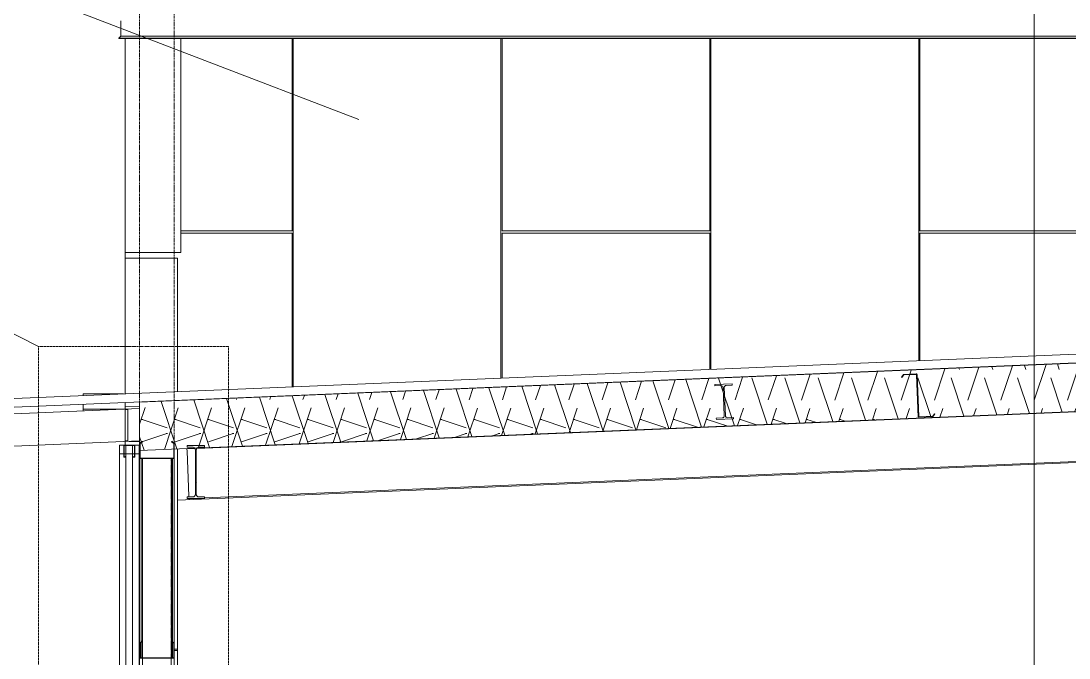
# Model space of a CAD drawing. Header units: inches. Extents: x -23565 to -43, y -324 to 853.
# Drawn here: x -8999.2 to -8757, y 96.4 to 243.5 of the extents above; entities that cross this region are included whole.
import ezdxf

# ---------------------------------------------------------------- set-up
doc = ezdxf.new("R2010")
doc.units = ezdxf.units.IN
doc.header["$MEASUREMENT"] = 0
for name, pattern in [('Dash Dot 3_16_', [0.3125, 0.1875, -0.0625, 0, -0.0625]), ('Grid Line 1_2_', [0.875, 0.5, -0.125, 0.125, -0.125]), ('Hidden 1_8_', [0.1875, 0.125, -0.0625])]:
    doc.linetypes.add(name, pattern=pattern)
for name, color, linetype, lineweight in [('A-ANNO-IDEN', 131, 'Continuous', 9), ('A-ANNO-SYMB', 150, 'Continuous', 9), ('A-CLNG', 13, 'Continuous', 13), ('A-CLNG-PATT', 13, 'Continuous', 25), ('A-GLAZ-CWMG', 51, 'Continuous', 13), ('A-ROOF', 132, 'Continuous', 13), ('A-WALL', 113, 'Continuous', 13), ('A-WALL-PATT', 111, 'Continuous', 25), ('G-ANNO-SYMB', 111, 'Continuous', 9), ('I-WALL', 2, 'Continuous', 13), ('S-BEAM', 12, 'Continuous', 13), ('S-COLS', 52, 'Continuous', 13), ('S-GRID', 1, 'Continuous', 9)]:
    doc.layers.add(name, color=color, linetype=linetype, lineweight=lineweight)
pattern_1 = [(45, (-21606.148, 72.082), (-19.007, 19.007), []), (45, (-21606.148, 100.882), (-19.007, 19.007), [])]

# ---------------------------------------------------------------- blocks, each defined once
blk = doc.blocks.new('Rectangular Mullion - Profile_Polycarbonate_Upper and left-1767610-Building Section - North_South looking West _ Fitness Center')
at = {"layer": 'A-GLAZ-CWMG', "color": 7}
for p, q in [((-22796.41, 145.5), (-22798.91, 145.5)), ((-22798.91, 145.5), (-22798.91, 142.75)), ((-22798.84, 142.81), (-22798.84, 145.44)), ((-22798.84, 145.44), (-22796.47, 145.44)), ((-22796.47, 145.44), (-22796.47, 142.81)), ((-22796.41, 142.75), (-22796.41, 145.5)), ((-22798.48, 143), (-22798.54, 143)), ((-22798.54, 143), (-22798.54, 142.81)), ((-22798.48, 142.75), (-22798.48, 143)), ((-22796.84, 143), (-22796.91, 143)), ((-22796.91, 143), (-22796.91, 142.75)), ((-22796.84, 142.81), (-22796.84, 143)), ((-22798.91, 142.75), (-22798.48, 142.75)), ((-22798.54, 142.81), (-22798.84, 142.81)), ((-22796.91, 142.75), (-22796.41, 142.75)), ((-22796.47, 142.81), (-22796.84, 142.81))]:
    blk.add_line(p, q, dxfattribs=at)
blk = doc.blocks.new('W-Wide Flange - W12X19-1732174-Building Section - North_South looking West _ Fitness Center')
at = {"layer": 'S-BEAM', "lineweight": 9}
h = blk.add_hatch(dxfattribs=at)
h.set_pattern_fill('FP_54', color=8, style=0, pattern_type=2)
h.set_pattern_definition(pattern_1)
h.paths.add_polyline_path([(-22784.31, 133.23), (-22780.3, 133.23), (-22780.3, 133.58), (-22781.66, 133.58), (-22782.03, 133.73), (-22782.19, 134.1), (-22782.13, 144.69), (-22782.03, 144.92), (-22781.66, 145.08), (-22780.3, 145.08), (-22780.3, 145.43), (-22784.31, 145.43), (-22784.31, 145.08), (-22782.95, 145.08), (-22782.57, 144.92), (-22782.42, 144.55), (-22782.42, 134.1), (-22782.57, 133.73), (-22782.95, 133.58), (-22784.31, 133.58)], flags=0)
at = {"layer": 'S-BEAM', "color": 7}
for p, q in [((-22780.3, 145.43), (-22784.31, 145.43)), ((-22784.31, 145.43), (-22784.31, 145.08)), ((-22780.3, 145.08), (-22780.3, 145.43)), ((-22784.31, 145.08), (-22782.95, 145.08)), ((-22782.42, 144.55), (-22782.42, 134.1)), ((-22782.19, 134.1), (-22782.19, 144.55)), ((-22781.66, 145.08), (-22780.3, 145.08)), ((-22782.95, 133.58), (-22784.31, 133.58)), ((-22784.31, 133.58), (-22784.31, 133.23)), ((-22784.31, 133.23), (-22780.3, 133.23)), ((-22780.3, 133.58), (-22781.66, 133.58)), ((-22780.3, 133.23), (-22780.3, 133.58))]:
    blk.add_line(p, q, dxfattribs=at)
for centre, start, end in [((-22782.95, 144.55), 0, 90), ((-22781.66, 144.55), 90, 180), ((-22782.95, 134.1), 270, 0), ((-22781.66, 134.1), 180, 270)]:
    blk.add_arc(centre, 0.525, start, end, dxfattribs=at)
blk = doc.blocks.new('W-Wide Flange - W12X16-1341241-Building Section - North_South looking West _ Fitness Center')
at = {"layer": 'S-BEAM', "color": 8, "lineweight": 9}
for p, q in [((-22782.09, 144.78), (-22370.3, 161.94)), ((-22780.3, 133.38), (-22370.3, 150.46)), ((-22784.35, 144.69), (-22782.51, 144.77)), ((-22784.33, 144.14), (-22784.35, 144.69)), ((-22783.9, 133.78), (-22784.33, 144.14)), ((-22783.89, 133.63), (-22783.9, 133.78)), ((-22783.86, 132.96), (-22783.87, 133.23))]:
    blk.add_line(p, q, dxfattribs=at)
blk = doc.blocks.new('Dimension Lumber - 5_5 x 7_5 Glulam-1730132-Building Section - North_South looking West _ Fitness Center')
at = {"layer": 'S-BEAM', "color": 8, "lineweight": 9}
for p, q in [((-22855.29, 151.51), (-22795.3, 154.01)), ((-22854.98, 144.01), (-22855.29, 151.51)), ((-22854.98, 144.01), (-22795.3, 146.5))]:
    blk.add_line(p, q, dxfattribs=at)
blk = doc.blocks.new('W-Wide Flange - W8X15-1732027-Building Section - North_South looking West _ Fitness Center')
at = {"layer": 'S-BEAM', "lineweight": 9}
h = blk.add_hatch(dxfattribs=at)
h.set_pattern_fill('FP_54', color=8, style=0, pattern_type=2)
h.set_pattern_definition(pattern_1)
h.paths.add_polyline_path([(-22662.06, 151.44), (-22658.06, 151.61), (-22658.07, 151.92), (-22659.46, 151.87), (-22659.81, 152), (-22659.97, 152.34), (-22660.24, 158.82), (-22660.11, 159.18), (-22659.77, 159.34), (-22658.38, 159.4), (-22658.4, 159.71), (-22662.4, 159.54), (-22662.39, 159.23), (-22661.01, 159.29), (-22660.65, 159.16), (-22660.49, 158.81), (-22660.24, 152.28), (-22660.35, 151.97), (-22660.69, 151.81), (-22662.08, 151.76)], flags=0)
at = {"layer": 'S-BEAM', "color": 7}
for p, q in [((-22658.4, 159.71), (-22662.4, 159.54)), ((-22662.4, 159.54), (-22662.39, 159.23)), ((-22662.39, 159.23), (-22661.01, 159.29)), ((-22660.49, 158.81), (-22660.22, 152.33)), ((-22659.97, 152.34), (-22660.24, 158.82)), ((-22659.77, 159.34), (-22658.38, 159.4)), ((-22658.38, 159.4), (-22658.4, 159.71)), ((-22660.69, 151.81), (-22662.08, 151.76)), ((-22662.08, 151.76), (-22662.06, 151.44)), ((-22662.06, 151.44), (-22658.06, 151.61)), ((-22658.07, 151.92), (-22659.46, 151.87)), ((-22658.06, 151.61), (-22658.07, 151.92))]:
    blk.add_line(p, q, dxfattribs=at)
for centre, radius, start, end in [((-22660.98, 158.79), 0.498, 2.3859, 92.3859), ((-22659.75, 158.84), 0.497, 92.3859, 182.3859), ((-22660.71, 152.31), 0.498, 272.3859, 2.3859), ((-22659.48, 152.36), 0.497, 182.3859, 272.3859)]:
    blk.add_arc(centre, radius, start, end, dxfattribs=at)
blk = doc.blocks.new('Rectangular Mullion - Exterior 2_ x 4_5_-1135297-Building Section - North_South looking West _ Fitness Center')
at = {"layer": 'A-GLAZ-CWMG', "color": 8, "lineweight": 9}
for p, q in [((-22798.91, 145.5), (-22799.93, 145.5)), ((-22799.93, 145.5), (-22799.93, 143.5)), ((-22795.43, 145.5), (-22796.41, 145.5)), ((-22795.43, 143.5), (-22795.43, 145.5)), ((-22799.93, 143.5), (-22798.91, 143.5)), ((-22798.86, 143.5), (-22798.48, 143.5)), ((-22796.91, 143.5), (-22796.45, 143.5)), ((-22796.41, 143.5), (-22795.43, 143.5))]:
    blk.add_line(p, q, dxfattribs=at)
at = {"layer": 'A-GLAZ-CWMG', "color": 10, "lineweight": 9}
blk.add_line((-22798.48, 143.5), (-22796.91, 143.5), dxfattribs=at)
blk = doc.blocks.new('Rectangular Mullion - Exterior 2_ x 4_5_-1142381-Building Section - North_South looking West _ Fitness Center')
at = {"layer": 'A-GLAZ-CWMG', "color": 8, "lineweight": 9}
for p, q in [((-22799.93, 143.5), (-22798.91, 143.5)), ((-22799.93, 97), (-22799.93, 143.5)), ((-22798.86, 143.5), (-22798.48, 143.5)), ((-22796.91, 143.5), (-22796.45, 143.5)), ((-22796.41, 143.5), (-22795.43, 143.5)), ((-22795.43, 143.5), (-22795.43, 97))]:
    blk.add_line(p, q, dxfattribs=at)
at = {"layer": 'A-GLAZ-CWMG', "color": 10, "lineweight": 9}
blk.add_line((-22798.48, 143.5), (-22796.91, 143.5), dxfattribs=at)
blk = doc.blocks.new('Rectangular Mullion - Exterior 2_ x 4_5_-1142382-Building Section - North_South looking West _ Fitness Center')
at = {"layer": 'A-GLAZ-CWMG', "color": 8, "lineweight": 9}
for p, q in [((-22799.93, 2), (-22799.93, 97)), ((-22795.43, 97), (-22795.43, 2)), ((-22798.89, 2), (-22799.93, 2)), ((-22798.48, 2), (-22798.84, 2)), ((-22796.47, 2), (-22796.91, 2)), ((-22795.43, 2), (-22796.42, 2))]:
    blk.add_line(p, q, dxfattribs=at)
at = {"layer": 'A-GLAZ-CWMG', "color": 10, "lineweight": 9}
blk.add_line((-22796.91, 2), (-22798.48, 2), dxfattribs=at)
blk = doc.blocks.new('Girt_C - 8_D-1732029-Building Section - North_South looking West _ Fitness Center')
at = {"layer": 'S-BEAM', "lineweight": 9}
h = blk.add_hatch(dxfattribs=at)
h.set_pattern_fill('FP_54', color=8, style=0, pattern_type=2)
h.set_pattern_definition(pattern_1)
h.paths.add_polyline_path([(-22795.12, 142.44), (-22787.49, 142.44), (-22787.49, 142.55), (-22795.12, 142.55)], flags=0)
h.paths.add_polyline_path([(-22787.41, 142.62), (-22787.3, 142.63), (-22787.3, 145.94), (-22787.88, 146.42), (-22787.95, 146.34), (-22787.41, 145.89)], flags=0)
h.paths.add_polyline_path([(-22795.19, 142.62), (-22795.19, 145.89), (-22794.66, 146.34), (-22794.73, 146.42), (-22795.3, 145.94), (-22795.3, 142.63)], flags=0)
at = {"layer": 'S-BEAM', "color": 7}
for p, q in [((-22794.73, 146.42), (-22795.3, 145.94)), ((-22795.3, 145.94), (-22795.3, 142.63)), ((-22795.19, 145.89), (-22794.66, 146.34)), ((-22795.19, 142.62), (-22795.19, 145.89)), ((-22794.66, 146.34), (-22794.73, 146.42)), ((-22787.88, 146.42), (-22787.95, 146.34)), ((-22787.95, 146.34), (-22787.41, 145.89)), ((-22787.3, 145.94), (-22787.88, 146.42)), ((-22787.41, 145.89), (-22787.41, 142.62)), ((-22787.3, 142.63), (-22787.3, 145.94)), ((-22787.49, 142.55), (-22795.12, 142.55)), ((-22795.12, 142.44), (-22787.49, 142.44))]:
    blk.add_line(p, q, dxfattribs=at)
for centre, radius, start, end in [((-22795.12, 142.63), 0.188, 180, 270), ((-22795.12, 142.63), 0.0782, 182.1227, 270), ((-22787.49, 142.63), 0.188, 270, 0), ((-22787.49, 142.63), 0.0782, 270, 356.9576)]:
    blk.add_arc(centre, radius, start, end, dxfattribs=at)
blk = doc.blocks.new('Girt_Z - 10_D-1732032-Building Section - North_South looking West _ Fitness Center')
at = {"layer": 'S-BEAM', "color": 7}
for p, q in [((-22618.83, 161.86), (-22619.29, 161.27)), ((-22619.29, 161.27), (-22619.2, 161.2)), ((-22619.2, 161.2), (-22618.77, 161.75)), ((-22615.89, 161.98), (-22618.83, 161.86)), ((-22618.77, 161.75), (-22615.89, 161.87)), ((-22615.81, 161.8), (-22615.4, 151.99)), ((-22615.3, 152.19), (-22615.7, 161.8)), ((-22611.65, 152.8), (-22612.08, 152.24)), ((-22612.03, 152.13), (-22611.57, 152.73)), ((-22611.57, 152.73), (-22611.65, 152.8)), ((-22615.4, 151.99), (-22612.03, 152.13)), ((-22612.08, 152.24), (-22615.22, 152.11))]:
    blk.add_line(p, q, dxfattribs=at)
for centre, radius, start, end in [((-22615.88, 161.8), 0.187, 2.3859, 92.3859), ((-22615.88, 161.8), 0.0782, 2.3859, 90.2632), ((-22615.22, 152.19), 0.0782, 182.3859, 269.3436)]:
    blk.add_arc(centre, radius, start, end, dxfattribs=at)
blk = doc.blocks.new('HSS-Hollow Structural Section - HSS1-1_2X1-1_2X1_8 - Obsolete-1396620-Building Section - North_South looking West _ Fitness Center')
at = {"layer": 'S-BEAM', "color": 8, "lineweight": 9}
for p, q in [((-22808.3, 154.14), (-22808.3, 154.97)), ((-22808.3, 153.9), (-22808.3, 154.14)), ((-22808.3, 153.86), (-22808.3, 153.9)), ((-22808.3, 153.86), (-22798.89, 153.86))]:
    blk.add_line(p, q, dxfattribs=at)
blk = doc.blocks.new('HSS-Hollow Structural Section - HSS1-1_2X1-1_2X1_8 - Obsolete-V123-Building Section - North_South looking West _ Fitness Center')
at = {"layer": 'S-BEAM', "color": 8, "lineweight": 9}
blk.add_line((-22808.3, 153.46), (-22808.3, 153.86), dxfattribs=at)
blk = doc.blocks.new('C-Channel-Column - C8X13_7-1665977-Building Section - North_South looking West _ Fitness Center')
at = {"layer": 'S-COLS', "color": 8, "linetype": 'Hidden 1_8_', "lineweight": 9}
for p, q in [((-22794.59, 96.42), (-22794.59, 142.44)), ((-22788.02, 96.43), (-22788.02, 142.44)), ((-22794.59, 51.55), (-22794.59, 96.32)), ((-22788.02, 51.55), (-22788.02, 96.33)), ((-22794.59, 0), (-22794.59, 51.45)), ((-22788.02, 0), (-22788.02, 51.45))]:
    blk.add_line(p, q, dxfattribs=at)
blk = doc.blocks.new('Girt_C - 8_D-1777781-Building Section - North_South looking West _ Fitness Center')
at = {"layer": 'S-BEAM', "lineweight": 9}
h = blk.add_hatch(dxfattribs=at)
h.set_pattern_fill('FP_54', color=8, style=0, pattern_type=2)
h.set_pattern_definition(pattern_1)
h.paths.add_polyline_path([(-22795.12, 96.32), (-22787.49, 96.32), (-22787.49, 96.43), (-22795.12, 96.43)], flags=0)
h.paths.add_polyline_path([(-22787.41, 96.5), (-22787.3, 96.51), (-22787.3, 99.82), (-22787.88, 100.3), (-22787.95, 100.22), (-22787.41, 99.77)], flags=0)
h.paths.add_polyline_path([(-22795.19, 96.5), (-22795.19, 99.77), (-22794.66, 100.22), (-22794.73, 100.3), (-22795.3, 99.82), (-22795.3, 96.51)], flags=0)
at = {"layer": 'S-BEAM', "color": 7}
for p, q in [((-22794.73, 100.3), (-22795.3, 99.82)), ((-22795.3, 99.82), (-22795.3, 96.51)), ((-22795.19, 99.77), (-22794.66, 100.22)), ((-22795.19, 96.5), (-22795.19, 99.77)), ((-22794.66, 100.22), (-22794.73, 100.3)), ((-22787.88, 100.3), (-22787.95, 100.22)), ((-22787.95, 100.22), (-22787.41, 99.77)), ((-22787.3, 99.82), (-22787.88, 100.3)), ((-22787.41, 99.77), (-22787.41, 96.5)), ((-22787.3, 96.51), (-22787.3, 99.82)), ((-22787.49, 96.43), (-22795.12, 96.43)), ((-22795.12, 96.32), (-22787.49, 96.32))]:
    blk.add_line(p, q, dxfattribs=at)
for centre, radius, start, end in [((-22795.12, 96.51), 0.188, 180, 270), ((-22795.12, 96.51), 0.0782, 182.1227, 270), ((-22787.49, 96.51), 0.188, 270, 0), ((-22787.49, 96.51), 0.0782, 270, 356.9576)]:
    blk.add_arc(centre, radius, start, end, dxfattribs=at)

msp = doc.modelspace()

# ---------------------------------------------------------------- hatches: boundary and pattern name
at = {"layer": 'A-CLNG-PATT', "lineweight": 9}
h = msp.add_hatch(dxfattribs=at)
h.set_pattern_fill('FP_52', color=8, style=0, pattern_type=2)
h.set_pattern_definition([(161.57, (-21605.188, 73.042), (-7.6802237, -0.0009796), [0, -54.643, 6.067, 0]), (18.43, (-21607.108, 73.042), (-7.6802237, 0.0009796), [0, -54.643, 6.067, 0]), (108.43, (-21605.188, 73.042), (3.8382953, -19.2013653), [18.211, -42.499]), (71.57, (-21607.108, 73.042), (3.8382953, 19.2013653), [18.211, -42.499])])
h.paths.add_polyline_path([(-8971.77195, 144.31066), (-8546.77195, 162.01899), (-8546.77195, 173.15364), (-8971.77195, 155.44531), (-8971.77195, 152.28075)], flags=0)
at = {"layer": 'A-WALL-PATT', "lineweight": 9}
h = msp.add_hatch(dxfattribs=at)
h.set_pattern_fill('FP_61', color=8, style=0, pattern_type=2)
h.set_pattern_definition([(0, (-22446.43, 146.62), (-193, 193), [48, -145]), (90, (-22446.43, 146.62), (-193, 1e-14), [96, -97]), (180, (-22398.43, 242.62), (-193, 193), [48, -145]), (90, (-22398.43, 146.62), (-193, 1e-14), [96, -97]), (180, (-22398.43, 243.12), (-193, 193), [48, -145]), (90, (-22398.43, 243.12), (-193, 1e-14), [96, -97]), (0, (-22446.43, 339.12), (-193, 193), [48, -145]), (90, (-22446.43, 243.12), (-193, 1e-14), [96, -97]), (0, (-22398.18, 194.38), (-193, 193), [48, -145]), (90, (-22398.18, 146.25), (-193, 1e-14), [48.125, -144.875]), (90, (-22350.18, 146.25), (-193, 1e-14), [48.125, -144.875]), (0, (-22398.18, 290.88), (-193, 193), [48, -145]), (90, (-22398.18, 194.88), (-193, 1e-14), [96, -97]), (180, (-22350.18, 194.88), (-193, 193), [48, -145]), (90, (-22350.18, 194.88), (-193, 1e-14), [96, -97]), (90, (-22398.18, 291.38), (-193, 1e-14), [48, -145]), (180, (-22350.18, 291.38), (-193, 193), [48, -145]), (90, (-22350.18, 291.38), (-193, 1e-14), [48, -145]), (0, (-22349.93, 146.62), (-193, 193), [48, -145]), (90, (-22349.93, 146.62), (-193, 1e-14), [96, -97]), (180, (-22301.93, 242.62), (-193, 193), [48, -145]), (90, (-22301.93, 146.62), (-193, 1e-14), [96, -97]), (180, (-22301.93, 243.12), (-193, 193), [48, -145]), (90, (-22301.93, 243.12), (-193, 1e-14), [96, -97]), (0, (-22349.93, 339.12), (-193, 193), [48, -145]), (90, (-22349.93, 243.12), (-193, 1e-14), [96, -97]), (0, (-22301.68, 194.38), (-193, 193), [48, -145]), (90, (-22301.68, 146.25), (-193, 1e-14), [48.125, -144.875]), (90, (-22253.68, 146.25), (-193, 1e-14), [48.125, -144.875]), (0, (-22301.68, 290.88), (-193, 193), [48, -145]), (90, (-22301.68, 194.88), (-193, 1e-14), [96, -97]), (180, (-22253.68, 194.88), (-193, 193), [48, -145]), (90, (-22253.68, 194.88), (-193, 1e-14), [96, -97]), (90, (-22301.68, 291.38), (-193, 1e-14), [48, -145]), (180, (-22253.68, 291.38), (-193, 193), [48, -145]), (90, (-22253.68, 291.38), (-193, 1e-14), [48, -145])])
h.paths.add_polyline_path([(-8623.14695, 190), (-8623.14695, 239.45581), (-8962.27195, 239.45581), (-8962.27195, 190), (-8629.38248, 190)], flags=0)
h = msp.add_hatch(dxfattribs=at)
h.set_pattern_fill('FP_63', color=8, style=0, pattern_type=2)
h.set_pattern_definition([(0, (-22446.43, 145.12), (-193, 193), [48, -145]), (90, (-22446.43, 145.12), (-193, 1e-14), [96, -97]), (180, (-22398.43, 241.12), (-193, 193), [48, -145]), (90, (-22398.43, 145.12), (-193, 1e-14), [96, -97]), (180, (-22398.43, 241.62), (-193, 193), [48, -145]), (90, (-22398.43, 241.62), (-193, 1e-14), [96, -97]), (0, (-22446.43, 337.62), (-193, 193), [48, -145]), (90, (-22446.43, 241.62), (-193, 1e-14), [96, -97]), (0, (-22398.18, 192.88), (-193, 193), [48, -145]), (90, (-22398.18, 144.75), (-193, 1e-14), [48.125, -144.875]), (90, (-22350.18, 144.75), (-193, 1e-14), [48.125, -144.875]), (0, (-22398.18, 289.38), (-193, 193), [48, -145]), (90, (-22398.18, 193.38), (-193, 1e-14), [96, -97]), (180, (-22350.18, 193.38), (-193, 193), [48, -145]), (90, (-22350.18, 193.38), (-193, 1e-14), [96, -97]), (90, (-22398.18, 289.88), (-193, 1e-14), [48, -145]), (180, (-22350.18, 289.88), (-193, 193), [48, -145]), (90, (-22350.18, 289.88), (-193, 1e-14), [48, -145]), (0, (-22349.93, 145.12), (-193, 193), [48, -145]), (90, (-22349.93, 145.12), (-193, 1e-14), [96, -97]), (180, (-22301.93, 241.12), (-193, 193), [48, -145]), (90, (-22301.93, 145.12), (-193, 1e-14), [96, -97]), (180, (-22301.93, 241.62), (-193, 193), [48, -145]), (90, (-22301.93, 241.62), (-193, 1e-14), [96, -97]), (0, (-22349.93, 337.62), (-193, 193), [48, -145]), (90, (-22349.93, 241.62), (-193, 1e-14), [96, -97]), (0, (-22301.68, 192.88), (-193, 193), [48, -145]), (90, (-22301.68, 144.75), (-193, 1e-14), [48.125, -144.875]), (90, (-22253.68, 144.75), (-193, 1e-14), [48.125, -144.875]), (0, (-22301.68, 289.38), (-193, 193), [48, -145]), (90, (-22301.68, 193.38), (-193, 1e-14), [96, -97]), (180, (-22253.68, 193.38), (-193, 193), [48, -145]), (90, (-22253.68, 193.38), (-193, 1e-14), [96, -97]), (90, (-22301.68, 289.88), (-193, 1e-14), [48, -145]), (180, (-22253.68, 289.88), (-193, 193), [48, -145]), (90, (-22253.68, 289.88), (-193, 1e-14), [48, -145])])
h.paths.add_polyline_path([(-8975.08445, 154.35426), (-8971.77195, 154.49178), (-8971.77195, 155.44531), (-8975.08445, 155.36979)], flags=0)
h.paths.add_polyline_path([(-8975.08445, 157.37152), (-8623.14695, 172.03559), (-8623.14695, 190), (-8975.08445, 190), (-8975.08445, 162.35675)], flags=0)
h = msp.add_hatch(dxfattribs=at)
h.set_pattern_fill('FP_6', color=8, style=0, pattern_type=2)
h.set_pattern_definition([(90, (-23337.7, 677.25), (-193, -193), [48, -145]), (180, (-23337.7, 677.25), (-2e-14, -193), [96, -97]), (270, (-23433.7, 725.25), (-193, -193), [48, -145]), (180, (-23337.7, 725.25), (-2e-14, -193), [96, -97]), (270, (-23434.2, 725.25), (-193, -193), [48, -145]), (180, (-23434.2, 725.25), (-2e-14, -193), [96, -97]), (90, (-23530.2, 677.25), (-193, -193), [48, -145]), (180, (-23434.2, 677.25), (-2e-14, -193), [96, -97]), (90, (-23385.46, 725.5), (-193, -193), [48, -145]), (180, (-23337.33, 725.5), (-2e-14, -193), [48.125, -144.875]), (180, (-23337.33, 773.5), (-2e-14, -193), [48.125, -144.875]), (90, (-23481.96, 725.5), (-193, -193), [48, -145]), (180, (-23385.96, 725.5), (-2e-14, -193), [96, -97]), (270, (-23385.96, 773.5), (-193, -193), [48, -145]), (180, (-23385.96, 773.5), (-2e-14, -193), [96, -97]), (180, (-23482.46, 725.5), (-2e-14, -193), [48, -145]), (270, (-23482.46, 773.5), (-193, -193), [48, -145]), (180, (-23482.46, 773.5), (-2e-14, -193), [48, -145]), (90, (-23337.7, 773.75), (-193, -193), [48, -145]), (180, (-23337.7, 773.75), (-2e-14, -193), [96, -97]), (270, (-23433.7, 821.75), (-193, -193), [48, -145]), (180, (-23337.7, 821.75), (-2e-14, -193), [96, -97]), (270, (-23434.2, 821.75), (-193, -193), [48, -145]), (180, (-23434.2, 821.75), (-2e-14, -193), [96, -97]), (90, (-23530.2, 773.75), (-193, -193), [48, -145]), (180, (-23434.2, 773.75), (-2e-14, -193), [96, -97]), (90, (-23385.46, 822), (-193, -193), [48, -145]), (180, (-23337.33, 822), (-2e-14, -193), [48.125, -144.875]), (180, (-23337.33, 870), (-2e-14, -193), [48.125, -144.875]), (90, (-23481.96, 822), (-193, -193), [48, -145]), (180, (-23385.96, 822), (-2e-14, -193), [96, -97]), (270, (-23385.96, 870), (-193, -193), [48, -145]), (180, (-23385.96, 870), (-2e-14, -193), [96, -97]), (180, (-23482.46, 822), (-2e-14, -193), [48, -145]), (270, (-23482.46, 870), (-193, -193), [48, -145]), (180, (-23482.46, 870), (-2e-14, -193), [48, -145])])
h.paths.add_polyline_path([(-8971.77195, 0), (-8971.77195, 142.4375), (-8971.58445, 142.4375), (-8971.57695, 142.54688), (-8963.95939, 142.54688), (-8963.87288, 142.4375), (-8963.77195, 142.4375), (-8963.77195, 0), (-8963.02195, 0), (-8963.02195, 144.67524), (-8963.77195, 144.64399), (-8963.77195, 142.625), (-8963.88132, 142.6209), (-8963.88132, 144.63943), (-8971.66257, 144.31066), (-8971.67101, 142.62235), (-8971.77195, 142.625), (-8971.77195, 146.5), (-8975.08445, 146.36198), (-8975.08445, 145.5), (-8971.89695, 145.5), (-8971.89695, 0)], flags=0)
h.paths.add_polyline_path([(-8975.08445, 153.86849), (-8971.77195, 154.00651), (-8971.77195, 155.44531), (-8975.08445, 155.36979)], flags=0)
h.paths.add_polyline_path([(-8975.08445, 157.37152), (-8963.02195, 157.87413), (-8963.02195, 188.72048), (-8975.08445, 188.72048), (-8975.08445, 162.35675)], flags=0)

# ---------------------------------------------------------------- linework, layer by layer
at = {"layer": 'A-ANNO-IDEN', "color": 153}
msp.add_line((-8921.09911, 220.71804), (-9146.12411, 307.1314), dxfattribs=at)
at = {"layer": 'A-ANNO-SYMB'}
msp.add_line((-8995.13689, 168.31755), (-9056.90102, 199.42226), dxfattribs=at)
at = {"layer": 'A-ANNO-SYMB', "linetype": 'Dash Dot 3_16_'}
for p, q in [((-8995.13689, 168.31755), (-8995.13689, -11.18477)), ((-8951.19234, 168.31755), (-8995.13689, 168.31755)), ((-8951.19234, -11.18477), (-8951.19234, 168.31755))]:
    msp.add_line(p, q, dxfattribs=at)
at = {"layer": 'A-CLNG', "color": 7}
for p, q in [((-8546.77195, 173.15364), (-8971.77195, 155.44531)), ((-8971.77195, 144.31066), (-8546.77195, 162.01899)), ((-8971.77195, 155.44531), (-8971.77195, 144.31066))]:
    msp.add_line(p, q, dxfattribs=at)
at = {"layer": 'A-ROOF', "color": 7}
for p, q in [((-8546.77195, 175.21788), (-9038.08445, 154.74652)), ((-9038.08445, 152.74479), (-8546.77195, 173.21614))]:
    msp.add_line(p, q, dxfattribs=at)
at = {"layer": 'A-ROOF', "color": 8, "lineweight": 9}
for q in [(-8975.52195, 157.35329), (-8984.77195, 156.96788)]:
    msp.add_line((-8984.77195, 157.35329), q, dxfattribs=at)
at = {"layer": 'A-WALL', "color": 8, "lineweight": 9}
for p, q in [((-8976.08445, 243.5), (-8976.08445, 240)), ((-8976.08445, 240), (-8976.58445, 239.5)), ((-8623.14695, 240), (-8976.08445, 240)), ((-8976.58445, 239.5), (-8976.54025, 239.45581)), ((-8976.58445, 239.5), (-8623.14695, 239.5)), ((-8976.54025, 239.45581), (-8623.14695, 239.45581)), ((-8975.08445, 157.37152), (-8975.08445, 239.45581)), ((-8962.27195, 239.45581), (-8962.27195, 190)), ((-8975.08445, 190), (-8962.27195, 190)), ((-8963.02195, 188.72048), (-8975.08445, 188.72048)), ((-8963.02195, 188.72048), (-8963.02195, 157.87413)), ((-8975.08445, 155.36979), (-8975.08445, 153.86849)), ((-8975.08445, 154.35426), (-8971.77195, 154.49178)), ((-8975.08445, 145.5), (-8975.08445, 146.36198)), ((-8963.02195, 144.67524), (-8963.02195, 0))]:
    msp.add_line(p, q, dxfattribs=at)
at = {"layer": 'A-WALL', "color": 7}
for p, q in [((-8973.37467, 145.4375), (-8974.94947, 145.4375)), ((-8974.94947, 145.4375), (-8974.94947, 0.0625)), ((-8973.37467, 0.0625), (-8973.37467, 145.4375))]:
    msp.add_line(p, q, dxfattribs=at)
at = {"layer": 'G-ANNO-SYMB'}
msp.add_line((-8765.09942, 545.15708), (-8765.09942, -79.66081), dxfattribs=at)
at = {"layer": 'I-WALL', "color": 7}
for p, q in [((-8974.45945, 153.75), (-8975.08445, 153.75)), ((-8975.08445, 153.75), (-8975.08445, 146.5)), ((-8974.45945, 146.5), (-8974.45945, 153.75)), ((-8975.08445, 146.5), (-8974.45945, 146.5))]:
    msp.add_line(p, q, dxfattribs=at)
at = {"layer": 'I-WALL', "color": 8, "lineweight": 9}
msp.add_line((-8546.77195, 150.19619), (-8963.02195, 132.85244), dxfattribs=at)
at = {"layer": 'S-COLS', "color": 8, "lineweight": 9}
for p, q in [((-8971.77195, 99.82031), (-8971.77195, 142.4375)), ((-8971.67101, 142.4375), (-8971.77195, 142.4375)), ((-8971.38195, 100.14756), (-8971.38195, 142.4375)), ((-8971.38195, 100.14756), (-8971.38195, 142.4375)), ((-8971.12109, 96.42304), (-8971.12109, 142.4375)), ((-8964.4228, 142.4375), (-8964.4228, 96.42969)), ((-8964.16195, 142.4375), (-8964.16195, 100.14756)), ((-8964.16195, 100.14756), (-8964.16195, 142.4375)), ((-8963.77195, 142.4375), (-8963.87288, 142.4375)), ((-8963.77195, 99.82031), (-8963.77195, 142.4375)), ((-8971.38195, 96.42678), (-8971.38195, 100.00478)), ((-8971.38195, 96.42678), (-8971.38195, 100.00478)), ((-8964.16195, 100.00478), (-8964.16195, 96.42969)), ((-8964.16195, 96.42969), (-8964.16195, 100.00478)), ((-8971.77195, 51.36719), (-8971.77195, 96.50781)), ((-8963.77195, 51.36719), (-8963.77195, 96.50781))]:
    msp.add_line(p, q, dxfattribs=at)
at = {"layer": 'S-GRID', "linetype": 'Grid Line 1_2_'}
for p, q in [((-8971.77195, -293.03588), (-8971.77195, 738.65708)), ((-8971.77195, -293.03588), (-8971.77195, 738.65708)), ((-8963.77195, -293.03588), (-8963.77195, 738.65708)), ((-8963.77195, -293.03588), (-8963.77195, 738.65708))]:
    msp.add_line(p, q, dxfattribs=at)

# ---------------------------------------------------------------- block references
at = {"layer": 'A-GLAZ-CWMG', "color": 8, "lineweight": 9}
for name in ['Rectangular Mullion - Exterior 2_ x 4_5_-1135297-Building Section - North_South looking West _ Fitness Center', 'Rectangular Mullion - Profile_Polycarbonate_Upper and left-1767610-Building Section - North_South looking West _ Fitness Center', 'Rectangular Mullion - Exterior 2_ x 4_5_-1142381-Building Section - North_South looking West _ Fitness Center', 'Rectangular Mullion - Exterior 2_ x 4_5_-1142382-Building Section - North_South looking West _ Fitness Center']:
    msp.add_blockref(name, (13823.53087, 0), dxfattribs=at)
at = {"layer": 'S-BEAM', "color": 8, "lineweight": 9}
for name in ['W-Wide Flange - W12X16-1341241-Building Section - North_South looking West _ Fitness Center', 'Girt_Z - 10_D-1732032-Building Section - North_South looking West _ Fitness Center', 'W-Wide Flange - W8X15-1732027-Building Section - North_South looking West _ Fitness Center', 'HSS-Hollow Structural Section - HSS1-1_2X1-1_2X1_8 - Obsolete-1396620-Building Section - North_South looking West _ Fitness Center', 'Dimension Lumber - 5_5 x 7_5 Glulam-1730132-Building Section - North_South looking West _ Fitness Center', 'HSS-Hollow Structural Section - HSS1-1_2X1-1_2X1_8 - Obsolete-V123-Building Section - North_South looking West _ Fitness Center', 'Girt_C - 8_D-1732029-Building Section - North_South looking West _ Fitness Center', 'W-Wide Flange - W12X19-1732174-Building Section - North_South looking West _ Fitness Center', 'Girt_C - 8_D-1777781-Building Section - North_South looking West _ Fitness Center']:
    msp.add_blockref(name, (13823.53087, 0), dxfattribs=at)
at = {"layer": 'S-COLS', "color": 8, "linetype": 'Hidden 1_8_', "lineweight": 9}
msp.add_blockref('C-Channel-Column - C8X13_7-1665977-Building Section - North_South looking West _ Fitness Center', (13823.53087, 0), dxfattribs=at)

doc.saveas('drawing.dxf')
